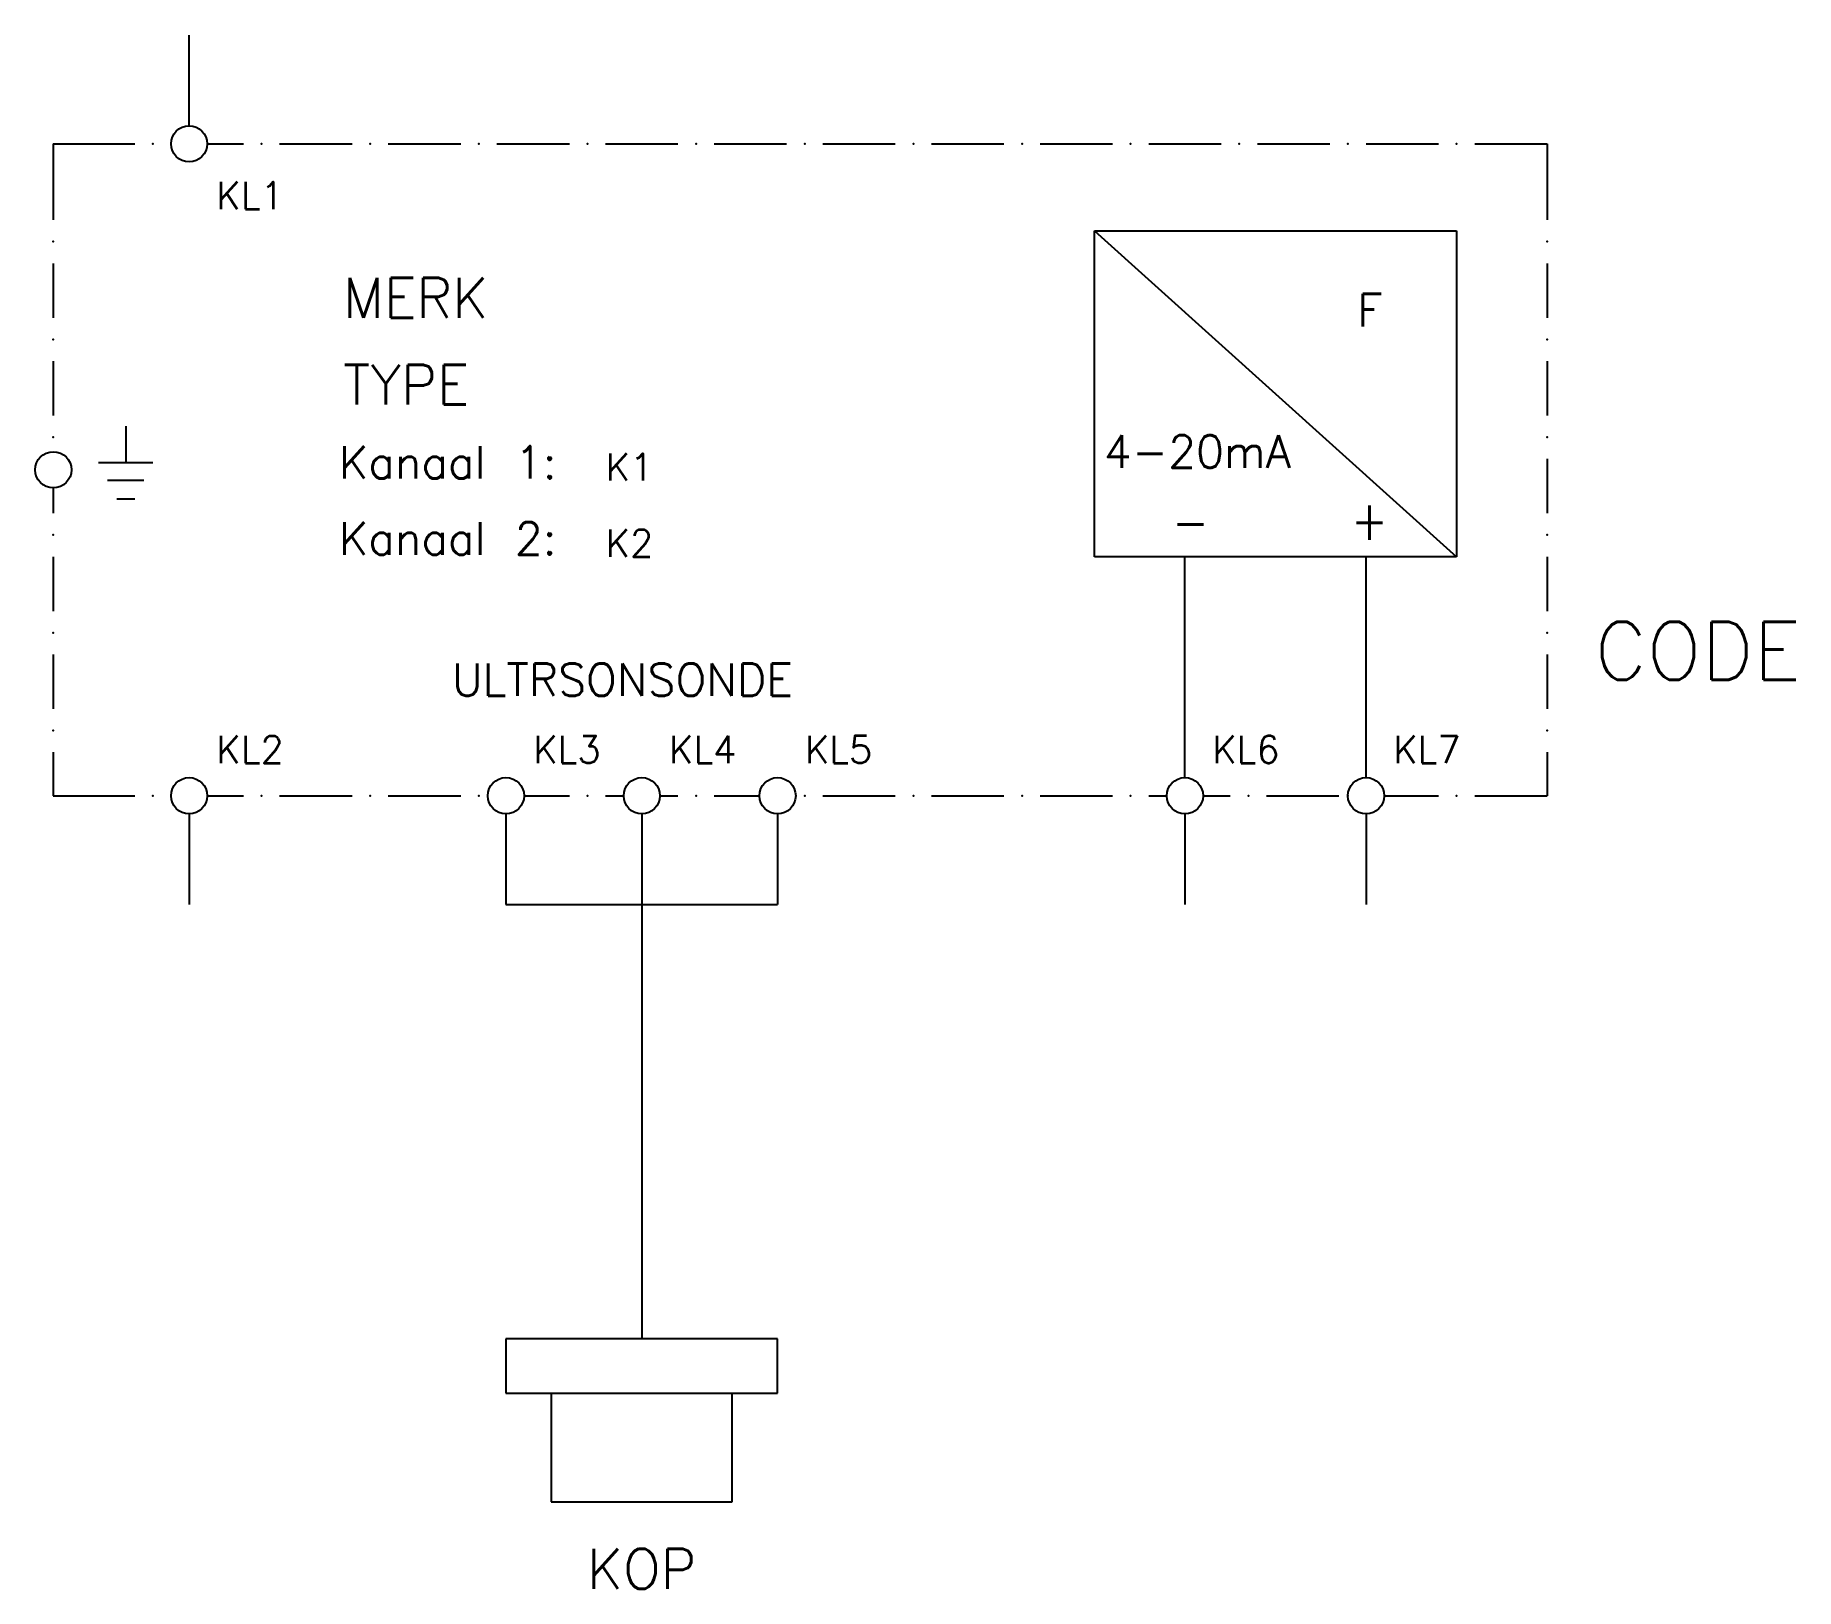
# Model space of a CAD drawing. Extents: x 16.5 to 113.7, y 16.2 to 102.
import ezdxf
from ezdxf.enums import TextEntityAlignment as Align

# ---------------------------------------------------------------- set-up
doc = ezdxf.new("R2010")
doc.units = 0
doc.header["$LTSCALE"] = 0.1
doc.linetypes.add('DASHED', pattern=[0])
for name, color, linetype in [('1', 8, 'CONTINUOUS'), ('10', 8, 'DASHED'), ('12', 30, 'DASHED'), ('3', 30, 'CONTINUOUS')]:
    doc.layers.add(name, color=color, linetype=linetype)
doc.styles.get("Standard").update_dxf_attribs({"font": 'txt.shx'})

msp = doc.modelspace()

# ---------------------------------------------------------------- linework, layer by layer
at = {"layer": '1', "color": 0}
for p, q in [((25, 97), (25, 102)), ((17.5, 96), (17.5, 91.8)), ((17.5, 96), (22, 96)), ((26, 96), (28, 96)), ((30, 96), (34, 96)), ((36, 96), (40, 96)), ((42, 96), (46, 96)), ((48, 96), (52, 96)), ((54, 96), (58, 96)), ((60, 96), (64, 96)), ((66, 96), (70, 96)), ((72, 96), (76, 96)), ((78, 96), (82, 96)), ((84, 96), (88, 96)), ((90, 96), (94, 96)), ((96, 96), (100, 96)), ((100, 96), (100, 91.8)), ((75, 91.2), (95, 73.2)), ((75, 91.2), (95, 91.2)), ((75, 73.2), (75, 91.2)), ((95, 91.2), (95, 73.2)), ((17.5, 89.4), (17.5, 86.4)), ((100, 89.4), (100, 86.4)), ((17.5, 84), (17.5, 81)), ((100, 84), (100, 81)), ((21.5, 80.4), (21.5, 78.4)), ((20, 78.4), (23, 78.4)), ((100, 78.6), (100, 75.6)), ((17.5, 77), (17.5, 75.6)), ((22.5, 77.4), (20.5, 77.4)), ((21, 76.4), (22, 76.4)), ((17.5, 73.2), (17.5, 70.2)), ((95, 73.2), (75, 73.2)), ((80, 61), (80, 73.2)), ((90, 61), (90, 73.2)), ((100, 73.2), (100, 70.2)), ((17.5, 67.8), (17.5, 64.8)), ((100, 67.8), (100, 64.8)), ((17.5, 62.4), (17.5, 60)), ((100, 62.4), (100, 60)), ((17.5, 60), (22, 60)), ((26, 60), (28, 60)), ((30, 60), (34, 60)), ((36, 60), (40, 60)), ((43.5, 60), (46, 60)), ((48, 60), (49, 60)), ((51, 60), (52, 60)), ((54, 60), (56.5, 60)), ((60, 60), (64, 60)), ((66, 60), (70, 60)), ((72, 60), (76, 60)), ((78, 60), (79, 60)), ((81, 60), (82.5, 60)), ((84.5, 60), (88.5, 60)), ((91, 60), (94, 60)), ((96, 60), (100, 60)), ((25, 59), (25, 54)), ((42.5, 59), (42.5, 54)), ((50, 59), (50, 30)), ((57.5, 59), (57.5, 54)), ((80, 59), (80, 54)), ((90, 59), (90, 54)), ((42.5, 54), (57.5, 54)), ((42.5, 30), (42.5, 27)), ((57.5, 30), (42.5, 30)), ((57.5, 27), (57.5, 30)), ((42.5, 27), (57.5, 27)), ((45, 27), (45, 21)), ((55, 21), (55, 27)), ((45, 21), (55, 21))]:
    msp.add_line(p, q, dxfattribs=at)
for centre in [(25, 96), (17.5, 78), (25, 60), (42.5, 60), (50, 60), (57.5, 60), (80, 60), (90, 60)]:
    msp.add_circle(centre, 1, dxfattribs=at)
for p in [(23, 96), (29, 96), (35, 96), (41, 96), (47, 96), (53, 96), (59, 96), (65, 96), (71, 96), (77, 96), (83, 96), (89, 96), (95, 96), (17.5, 90.6), (100, 90.6), (17.5, 85.2), (100, 85.2), (17.5, 79.8), (100, 79.8), (17.5, 74.4), (100, 74.4), (17.5, 69), (100, 69), (17.5, 63.6), (100, 63.6), (23, 60), (29, 60), (35, 60), (41, 60), (47, 60), (53, 60), (59, 60), (65, 60), (71, 60), (77, 60), (83.5, 60), (89, 60), (95, 60)]:
    msp.add_point(p, dxfattribs=at)

# ---------------------------------------------------------------- texts
for s, p in [('F', (89.519, 85.91)), ('4-20mA', (75.519, 78.11)), ('Kanaal 1:', (33.28, 77.51)), ('Kanaal 2:', (33.28, 73.31)), ('ULTRSONSONDE', (39.519, 65.51))]:
    msp.add_text(s, height=1.8, dxfattribs=at).set_placement(p)
at = {"layer": '1', "color": 0, "width": 0.85}
for s, p in [('+', (90.193, 75.236)), ('-', (80.307, 75.136))]:
    msp.add_text(s, height=2.2, dxfattribs=at).set_placement(p, align=Align.MIDDLE)
at = {"layer": '1', "color": 0}
for tag, p in [('K1', (48, 77.4)), ('K2', (48, 73.2))]:
    msp.add_attdef(tag, p, '', height=1.5, dxfattribs=at)
at = {"layer": '10', "color": 0}
for tag, p in [('KL1', (26.5, 92.4)), ('KL2', (26.5, 61.8)), ('KL3', (44, 61.8)), ('KL4', (51.5, 61.8)), ('KL5', (59, 61.8)), ('KL6', (81.5, 61.8)), ('KL7', (91.5, 61.8))]:
    msp.add_attdef(tag, p, '', height=1.5, dxfattribs=at)
at = {"layer": '12', "color": 0}
msp.add_attdef('CODE', (102.626, 66.407), '', height=3.2, dxfattribs=at)
at = {"layer": '3', "color": 0}
for tag, p, s in [('MERK', (33.5, 86.4), 'ENDRESS & HAUSER'), ('TYPE', (33.5, 81.6), 'FMU862')]:
    msp.add_attdef(tag, p, s, height=2.2, dxfattribs=at)
msp.add_attdef('KOP', text='', height=2.2, dxfattribs=at).set_placement((50, 16.2), align=Align.CENTER)

doc.saveas('drawing.dxf')
